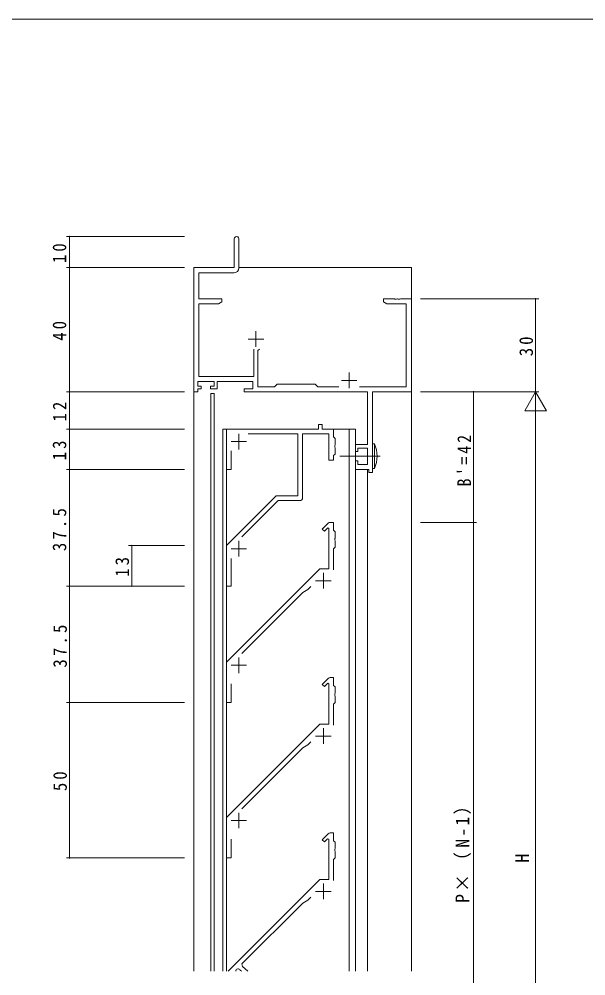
# Model space of a CAD drawing. Units: millimetres on the paper. Extents: x -420 to 373, y -297 to 267.
# Drawn here: x -238.1 to -55.7, y -43.6 to 264.4 of the extents above; entities that cross this region are included whole.
import ezdxf
from ezdxf.enums import TextEntityAlignment as Align

# ---------------------------------------------------------------- set-up
doc = ezdxf.new("R2010")
doc.units = ezdxf.units.MM
for name, color, linetype, lineweight in [('0-1_YKK_ZWAK', 7, 'Continuous', 9), ('0-3_YKK_11', 7, 'Continuous', 9), ('0-4_YKK_12', 2, 'Continuous', 9), ('0-5_YKK_D', 6, 'Continuous', 9), ('0-7_YKK_13', 4, 'Continuous', 9)]:
    doc.layers.add(name, color=color, linetype=linetype, lineweight=lineweight)
doc.styles.add('ＭＳ ゴシック', font='')
doc.styles.get('ＭＳ ゴシック').set_extended_font_data('MS Gothic')

msp = doc.modelspace()

# ---------------------------------------------------------------- linework, layer by layer
at = {"layer": '0-1_YKK_ZWAK'}
msp.add_line((352.3, 264.4), (-417.7, 264.4), dxfattribs=at)
at = {"layer": '0-3_YKK_11'}
for p, q in [((-168.903, 193.65), (-168.903, 184.4)), ((-167.403, 184.27), (-167.403, 193.65)), ((-181.903, 184.4), (-181.903, 144.4)), ((-168.903, 184.4), (-181.903, 184.4)), ((-180.273, 182.77), (-168.903, 182.77)), ((-180.273, 174.4), (-180.273, 182.77)), ((-172.903, 174.4), (-180.273, 174.4)), ((-180.273, 172.77), (-173.994, 172.77)), ((-180.273, 149.33), (-180.273, 172.77)), ((-173.994, 172.77), (-172.903, 173.4)), ((-172.903, 173.4), (-172.903, 174.4)), ((-120.903, 174.4), (-120.903, 173.4)), ((-117.361, 174.4), (-120.903, 174.4)), ((-120.903, 173.4), (-119.811, 172.77)), ((-119.811, 172.77), (-113.533, 172.77)), ((-117.178, 174.28), (-117.361, 174.4)), ((-116.628, 174.28), (-117.178, 174.28)), ((-116.444, 174.4), (-116.628, 174.28)), ((-116.361, 174.4), (-116.444, 174.4)), ((-116.178, 174.28), (-116.361, 174.4)), ((-115.628, 174.28), (-116.178, 174.28)), ((-115.444, 174.4), (-115.628, 174.28)), ((-111.903, 174.4), (-115.444, 174.4)), ((-113.533, 172.77), (-113.533, 146.03)), ((-111.903, 144.4), (-111.903, 174.4)), ((-161.903, 163.9), (-161.903, 158.9)), ((-164.403, 161.4), (-159.403, 161.4)), ((-162.553, 158.2), (-162.553, 149.33)), ((-161.253, 157.7), (-160.753, 158.2)), ((-161.253, 146.03), (-161.253, 157.7)), ((-162.553, 149.33), (-180.273, 149.33)), ((-134.403, 148.1), (-129.403, 148.1)), ((-131.903, 150.6), (-131.903, 145.6)), ((-180.603, 147.7), (-175.403, 147.7)), ((-180.603, 146.2), (-180.603, 147.7)), ((-179.503, 146.2), (-180.603, 146.2)), ((-180.603, 145.4), (-179.503, 145.4)), ((-180.603, 144.4), (-180.603, 145.4)), ((-179.503, 145.4), (-179.503, 146.2)), ((-176.503, 146.2), (-176.503, 145.4)), ((-175.403, 146.2), (-176.503, 146.2)), ((-176.503, 145.4), (-174.403, 145.4)), ((-175.403, 147.7), (-175.403, 146.2)), ((-174.403, 147.7), (-162.883, 147.7)), ((-174.403, 145.4), (-174.403, 147.7)), ((-165.703, 145.4), (-165.703, 144.4)), ((-162.883, 145.4), (-165.703, 145.4)), ((-162.883, 147.7), (-162.883, 145.4)), ((-155.973, 146.03), (-161.253, 146.03)), ((-155.103, 146.9), (-155.973, 146.03)), ((-142.903, 146.9), (-155.103, 146.9)), ((-142.033, 146.03), (-142.903, 146.9)), ((-135.253, 146.03), (-142.033, 146.03)), ((-113.533, 146.03), (-128.552, 146.03)), ((-181.903, 144.4), (-180.603, 144.4)), ((-165.703, 144.4), (-126.033, 144.4)), ((-126.033, 144.4), (-126.033, 127.5)), ((-124.403, 144.4), (-111.903, 144.4)), ((-124.403, 118.4), (-124.403, 144.4)), ((-141.803, 133.9), (-141.803, 132.4)), ((-140.603, 133.9), (-141.803, 133.9)), ((-140.603, 132.4), (-140.603, 133.9)), ((-171.403, 132.4), (-171.403, 119.4)), ((-141.803, 132.4), (-171.403, 132.4)), ((-167.403, 130.9), (-167.403, 125.9)), ((-164.409, 130.9), (-148.403, 130.9)), ((-148.403, 130.9), (-148.403, 110.9)), ((-146.903, 130.9), (-138.403, 130.9)), ((-146.903, 110.4), (-146.903, 130.9)), ((-136.903, 132.4), (-140.603, 132.4)), ((-138.403, 130.9), (-138.403, 122.4)), ((-136.903, 129.9), (-136.903, 132.4)), ((-136.403, 129.4), (-136.903, 129.9)), ((-136.403, 127.358), (-136.403, 129.4)), ((-169.903, 128.4), (-164.903, 128.4)), ((-136.523, 127.175), (-136.403, 127.358)), ((-136.523, 126.625), (-136.523, 127.175)), ((-136.403, 126.442), (-136.523, 126.625)), ((-136.403, 124.4), (-136.403, 126.442)), ((-129.903, 127.5), (-129.903, 125.2)), ((-126.033, 127.5), (-129.903, 127.5)), ((-129.103, 126.3), (-126.033, 126.3)), ((-129.103, 125.2), (-129.103, 126.3)), ((-126.033, 126.3), (-126.033, 121.03)), ((-169.903, 119.4), (-169.903, 125.407)), ((-136.903, 123.9), (-136.403, 124.4)), ((-136.903, 122.4), (-136.903, 123.9)), ((-129.903, 125.2), (-129.103, 125.2)), ((-138.403, 122.4), (-136.903, 122.4)), ((-129.903, 122.2), (-129.903, 119.4)), ((-129.103, 122.2), (-129.903, 122.2)), ((-129.103, 121.03), (-129.103, 122.2)), ((-126.033, 121.03), (-129.103, 121.03)), ((-171.403, 119.4), (-169.903, 119.4)), ((-129.903, 119.4), (-125.603, 119.4)), ((-125.603, 119.4), (-125.603, 118.4)), ((-125.603, 118.4), (-124.403, 118.4)), ((-155.403, 110.9), (-171.403, 94.9)), ((-148.403, 110.9), (-155.403, 110.9)), ((-166.462, 97.72), (-154.781, 109.4)), ((-154.781, 109.4), (-147.903, 109.4)), ((-140.556, 100.246), (-138.696, 102.107)), ((-137.988, 102.4), (-136.903, 102.4)), ((-136.903, 102.4), (-136.903, 99.9)), ((-139.849, 99.539), (-140.556, 100.246)), ((-138.773, 100.615), (-139.849, 99.539)), ((-138.403, 100.462), (-138.773, 100.615)), ((-138.403, 87.4), (-138.403, 100.462)), ((-136.903, 99.9), (-136.403, 99.4)), ((-136.403, 99.4), (-136.403, 97.358)), ((-167.403, 96.4), (-167.403, 91.4)), ((-136.403, 97.358), (-136.523, 97.175)), ((-136.523, 97.175), (-136.523, 96.625)), ((-136.523, 96.625), (-136.403, 96.442)), ((-136.403, 96.442), (-136.403, 94.4)), ((-171.403, 94.9), (-171.403, 81.9)), ((-169.903, 93.9), (-164.903, 93.9)), ((-136.403, 94.4), (-136.903, 93.9)), ((-136.903, 93.9), (-136.903, 87.107)), ((-169.903, 81.9), (-169.903, 90.787)), ((-171.403, 57.4), (-141.403, 87.4)), ((-141.403, 87.4), (-138.403, 87.4)), ((-142.703, 83.6), (-137.703, 83.6)), ((-140.203, 86.1), (-140.203, 81.1)), ((-171.403, 81.9), (-169.903, 81.9)), ((-145.203, 80.772), (-146.876, 79.806)), ((-144.234, 81.74), (-145.203, 80.772)), ((-146.876, 79.806), (-166.462, 60.22)), ((-167.403, 58.9), (-167.403, 53.9)), ((-171.403, 44.4), (-171.403, 57.4)), ((-169.903, 56.4), (-164.903, 56.4)), ((-137.988, 52.4), (-136.903, 52.4)), ((-136.903, 52.4), (-136.903, 49.9)), ((-169.903, 50.454), (-169.903, 44.4)), ((-140.556, 50.246), (-138.696, 52.107)), ((-139.849, 49.539), (-140.556, 50.246)), ((-138.773, 50.615), (-139.849, 49.539)), ((-138.403, 50.462), (-138.773, 50.615)), ((-138.403, 37.4), (-138.403, 50.462)), ((-136.903, 49.9), (-136.403, 49.4)), ((-136.403, 49.4), (-136.403, 47.358)), ((-136.403, 47.358), (-136.523, 47.175)), ((-136.523, 47.175), (-136.523, 46.625)), ((-136.523, 46.625), (-136.403, 46.442)), ((-136.403, 46.442), (-136.403, 44.4)), ((-169.903, 44.4), (-171.403, 44.4)), ((-136.403, 44.4), (-136.903, 43.9)), ((-136.903, 43.9), (-136.903, 37.107)), ((-171.403, 7.4), (-141.403, 37.4)), ((-141.403, 37.4), (-138.403, 37.4)), ((-140.203, 36.1), (-140.203, 31.1)), ((-144.234, 31.74), (-145.203, 30.772)), ((-142.703, 33.6), (-137.703, 33.6)), ((-146.876, 29.806), (-166.462, 10.22)), ((-145.203, 30.772), (-146.876, 29.806)), ((-171.403, -5.6), (-171.403, 7.4)), ((-169.903, 6.4), (-164.903, 6.4)), ((-167.403, 8.9), (-167.403, 3.9)), ((-169.903, 0.454), (-169.903, -5.6)), ((-138.696, 2.107), (-140.556, 0.246)), ((-140.556, 0.246), (-139.849, -0.461)), ((-139.849, -0.461), (-138.84, 0.548)), ((-138.84, 0.548), (-138.403, 0.367)), ((-138.403, 0.367), (-138.403, -12.6)), ((-136.903, 2.4), (-137.988, 2.4)), ((-136.903, -0.1), (-136.903, 2.4)), ((-136.403, -0.6), (-136.903, -0.1)), ((-136.523, -2.825), (-136.403, -2.642)), ((-136.523, -3.375), (-136.523, -2.825)), ((-136.403, -2.642), (-136.403, -0.6)), ((-169.903, -5.6), (-171.403, -5.6)), ((-136.903, -6.1), (-136.403, -5.6)), ((-136.903, -12.893), (-136.903, -6.1)), ((-136.403, -3.558), (-136.523, -3.375)), ((-136.403, -5.6), (-136.403, -3.558)), ((-141.403, -12.6), (-170.903, -42.1)), ((-138.403, -12.6), (-141.403, -12.6)), ((-140.203, -13.9), (-140.203, -18.9)), ((-145.203, -19.228), (-144.234, -18.26)), ((-142.703, -16.4), (-137.703, -16.4)), ((-166.462, -39.78), (-146.876, -20.194)), ((-146.876, -20.194), (-145.203, -19.228)), ((-166.283, -40.602), (-166.462, -39.78)), ((-168.431, -42.1), (-168.407, -42.027)), ((-166.997, -41.779), (-166.877, -41.878)), ((-164.576, -42.1), (-166.283, -40.602))]:
    msp.add_line(p, q, dxfattribs=at)
for centre, radius, start, end in [((-168.153, 193.65), 0.75, 359.99998, 180), ((-168.903, 184.27), 1.5, 270, 359.99998), ((-147.903, 110.4), 1, 270, 359.99998), ((-137.988, 101.4), 1, 89.99997, 134.99997), ((-137.988, 51.4), 1, 89.99997, 134.99997), ((-137.988, 1.4), 1, 89.99998, 134.99998), ((-167.663, -42.123), 0.75, 27.29961, 172.70038), ((-167.403, -43.6), 1.8, 56.44275, 73.03073)]:
    msp.add_arc(centre, radius, start, end, dxfattribs=at)
at = {"layer": '0-4_YKK_12'}
for p, q in [((-181.903, 184.4), (-169.202, 184.4)), ((-181.903, 184.4), (-181.903, -42.1)), ((-167.403, 184.4), (-111.903, 184.4)), ((-111.903, 184.4), (-111.903, -42.1)), ((-176.403, 143.9), (-176.403, -42.1)), ((-140.303, 144.4), (-129.903, 144.4)), ((-129.903, 144.4), (-126.003, 144.4)), ((-172.603, 132.4), (-172.603, -42.1)), ((-172.603, 132.4), (-142.603, 132.4)), ((-171.403, 132.4), (-171.403, -42.1)), ((-140.303, 132.4), (-129.903, 132.4)), ((-131.903, 132.4), (-131.903, -42.1)), ((-129.903, 132.4), (-129.903, -42.1)), ((-126.003, 119.4), (-126.003, -42.1))]:
    msp.add_line(p, q, dxfattribs=at)
msp.add_lwpolyline([(-176.403, 143.9), (-175.403, 143.9), (-175.403, -42.1)], dxfattribs=at)
at = {"layer": '0-5_YKK_D'}
for p, q in [((-184.903, 194.4), (-222.903, 194.4)), ((-221.903, 184.4), (-221.903, 194.4)), ((-184.903, 184.4), (-222.903, 184.4)), ((-184.903, 184.4), (-222.903, 184.4)), ((-221.903, 144.4), (-221.903, 184.4)), ((-108.903, 174.4), (-70.903, 174.4)), ((-71.903, 144.4), (-71.903, 174.4)), ((-184.903, 144.4), (-222.903, 144.4)), ((-184.903, 144.4), (-222.903, 144.4)), ((-221.903, 132.4), (-221.903, 144.4)), ((-108.903, 144.4), (-70.903, 144.4)), ((-108.903, 144.4), (-70.903, 144.4)), ((-108.903, 144.4), (-90.903, 144.4)), ((-91.903, 102.4), (-91.903, 144.4)), ((-71.903, 144.4), (-75.403, 138.338)), ((-71.903, 144.4), (-71.903, 132.276)), ((-71.903, 144.4), (-68.403, 138.338)), ((-75.403, 138.338), (-68.403, 138.338)), ((-71.903, -148.6), (-71.903, 137.4)), ((-184.903, 132.4), (-222.903, 132.4)), ((-184.903, 132.4), (-222.903, 132.4)), ((-221.903, 119.4), (-221.903, 132.4)), ((-184.903, 119.4), (-222.903, 119.4)), ((-184.903, 119.4), (-222.903, 119.4)), ((-221.903, 81.9), (-221.903, 119.4)), ((-108.903, 102.4), (-90.903, 102.4)), ((-108.903, 102.4), (-90.903, 102.4)), ((-91.903, -110.6), (-91.903, 102.4)), ((-184.903, 94.9), (-202.903, 94.9)), ((-201.903, 81.9), (-201.903, 94.9)), ((-184.903, 81.9), (-222.903, 81.9)), ((-184.903, 81.9), (-222.903, 81.9)), ((-221.903, 44.4), (-221.903, 81.9)), ((-184.903, 81.9), (-202.903, 81.9)), ((-184.903, 44.4), (-222.903, 44.4)), ((-184.903, 44.4), (-222.903, 44.4)), ((-221.903, -5.6), (-221.903, 44.4)), ((-184.903, -5.6), (-222.903, -5.6))]:
    msp.add_line(p, q, dxfattribs=at)
for centre, start, end in [((-221.903, 194.4), 90, 270), ((-221.903, 194.4), 270, 90), ((-221.903, 184.4), 90, 270), ((-221.903, 184.4), 90, 270), ((-221.903, 184.4), 270, 90), ((-221.903, 184.4), 270, 90), ((-71.903, 174.4), 90, 270), ((-71.903, 174.4), 270, 90), ((-221.903, 144.4), 90, 270), ((-221.903, 144.4), 90, 270), ((-221.903, 144.4), 270, 90), ((-221.903, 144.4), 270, 90), ((-91.903, 144.4), 90, 270), ((-91.903, 144.4), 270, 90), ((-221.903, 132.4), 90, 270), ((-221.903, 132.4), 90, 270), ((-221.903, 132.4), 270, 90), ((-221.903, 132.4), 270, 90), ((-221.903, 119.4), 90, 270), ((-221.903, 119.4), 90, 270), ((-221.903, 119.4), 270, 90), ((-221.903, 119.4), 270, 90), ((-91.903, 102.4), 90, 270), ((-91.903, 102.4), 90, 270), ((-91.903, 102.4), 270, 90), ((-91.903, 102.4), 270, 90), ((-201.903, 94.9), 90, 270), ((-201.903, 94.9), 270, 90), ((-221.903, 81.9), 90, 270), ((-221.903, 81.9), 90, 270), ((-221.903, 81.9), 270, 90), ((-221.903, 81.9), 270, 90), ((-201.903, 81.9), 90, 270), ((-201.903, 81.9), 270, 90), ((-221.903, 44.4), 90, 270), ((-221.903, 44.4), 90, 270), ((-221.903, 44.4), 270, 90), ((-221.903, 44.4), 270, 90), ((-221.903, -5.6), 90, 270), ((-221.903, -5.6), 270, 90)]:
    msp.add_arc(centre, 0.106, start, end, dxfattribs=at)
at = {"layer": '0-7_YKK_13'}
for p, q in [((-124.403, 127.698), (-123.76, 127.642)), ((-124.403, 119.698), (-124.403, 127.698)), ((-123.76, 127.642), (-123.76, 119.754)), ((-121.977, 123.698), (-134.916, 123.698)), ((-124.403, 119.698), (-123.76, 119.754))]:
    msp.add_line(p, q, dxfattribs=at)
msp.add_arc((-132.403, 123.698), 9.5, 335.47226, 24.52773, dxfattribs=at)

# ---------------------------------------------------------------- texts
at = {"layer": '0-5_YKK_D', "color": 3, "style": 'ＭＳ ゴシック'}
msp.add_text('H', height=4.399, rotation=90, dxfattribs=at).set_placement((-72.703, -7.2), align=Align.BOTTOM_LEFT)
at = {"layer": '0-5_YKK_D', "color": 3, "char_height": 4.399, "attachment_point": 7, "rotation": 90, "style": 'ＭＳ ゴシック'}
for s, insert in [('\\T1.36;\\W0.9;10', (-222.903, 185.88)), ('\\T1.36;\\W0.9;40', (-222.903, 160.88)), ('\\T1.36;\\W0.9;30', (-72.703, 155.88)), ('\\T1.36;\\W0.9;12', (-222.903, 134.88)), ("\\T1.38;\\W0.85;B'=42", (-92.703, 113.96)), ('\\T1.36;\\W0.9;13', (-222.903, 122.38)), ('\\T1.38;\\W0.9;37.5', (-222.903, 93.13)), ('\\T1.36;\\W0.9;13', (-202.703, 84.88)), ('\\T1.38;\\W0.9;37.5', (-222.703, 55.63)), ('\\T1.36;\\W0.9;50', (-222.703, 15.88)), ('\\T1.25;\\W0.95;P×（N-1）', (-92.703, -20.1))]:
    msp.add_mtext(s, dxfattribs=dict(at, insert=insert))

doc.saveas('drawing.dxf')
